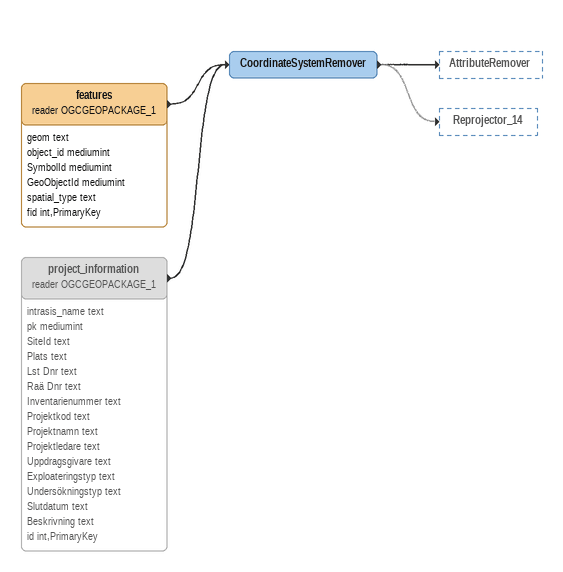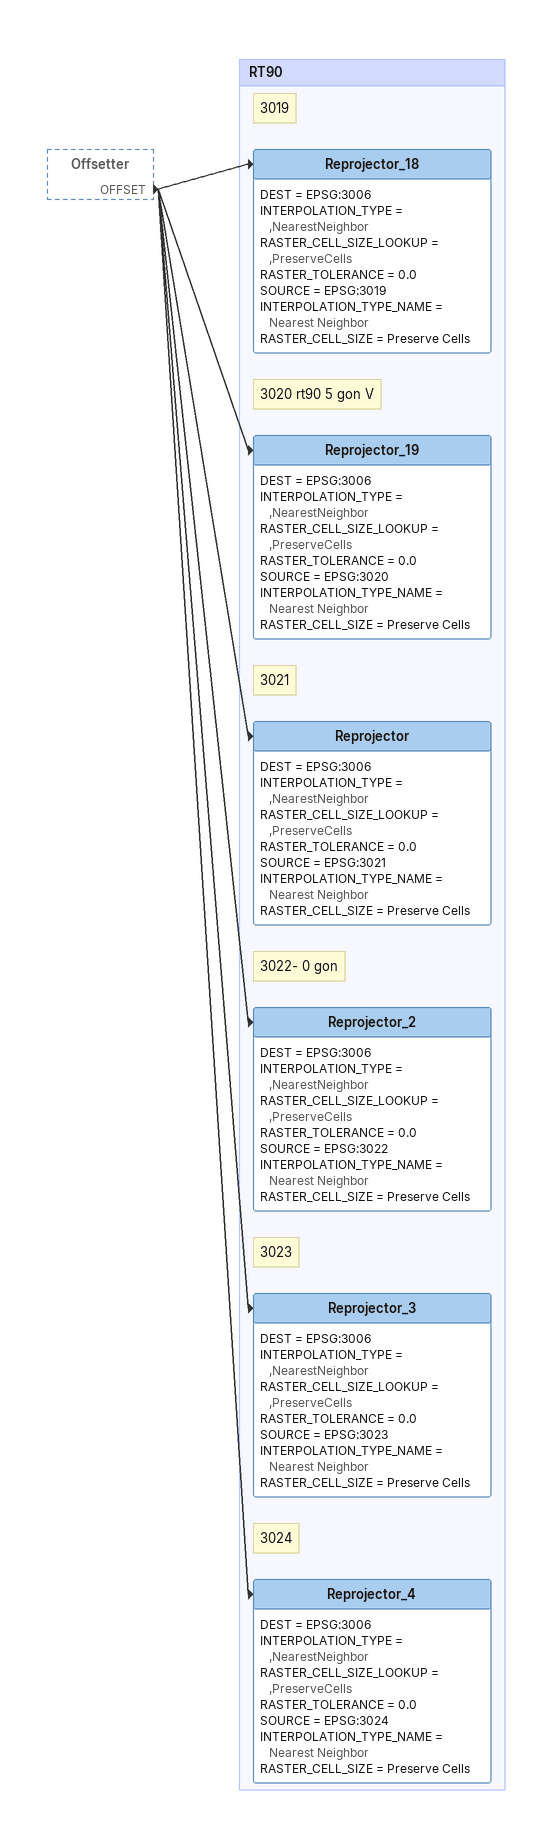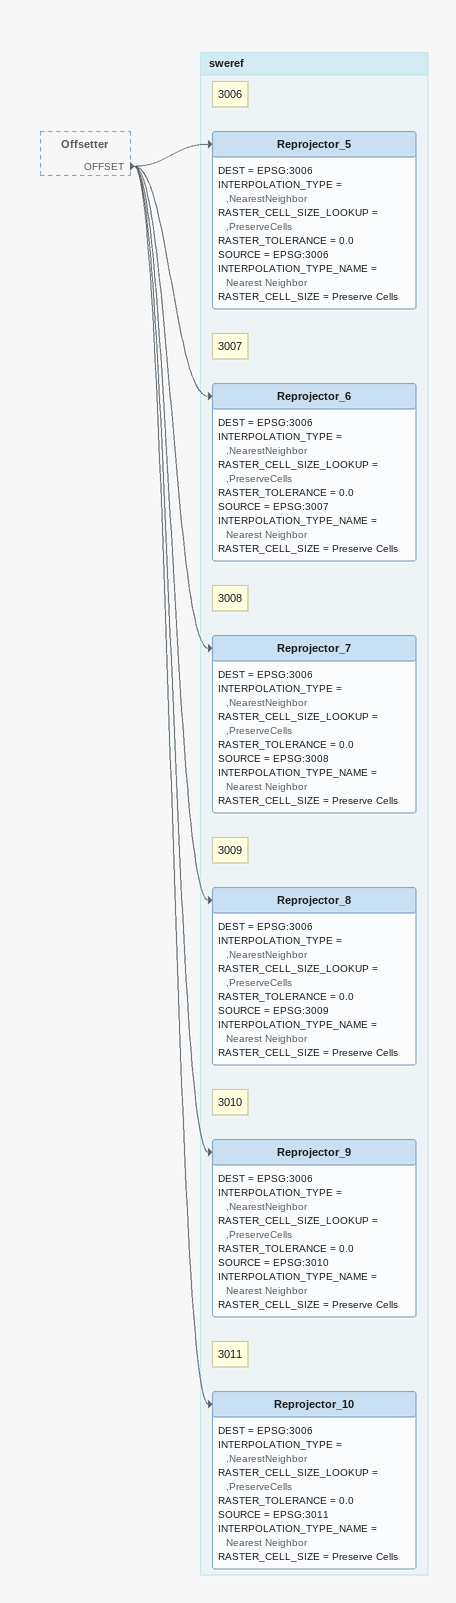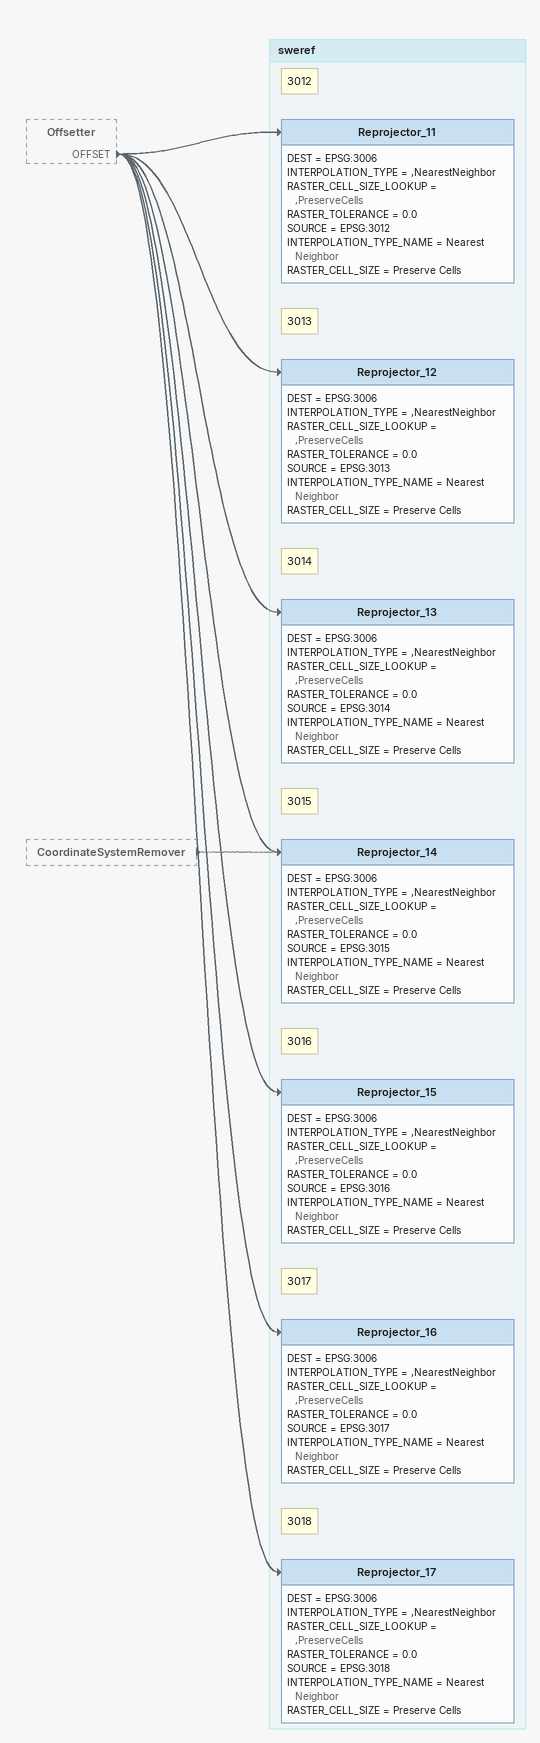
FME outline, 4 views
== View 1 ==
features (reader OGCGEOPACKAGE_1)
    attributes: geom text, object_id mediumint, SymbolId mediumint, GeoObjectId mediumint, spatial_type text, fid int,PrimaryKey
    -> CoordinateSystemRemover
project_information (reader OGCGEOPACKAGE_1) [off]
    attributes: intrasis_name text, pk mediumint, SiteId text, Plats text, Lst Dnr text, Raä Dnr text, Inventarienummer text, Projektkod text, Projektnamn text, Projektledare text, Uppdragsgivare text, Exploateringstyp text, Undersökningstyp text, Slutdatum text, Beskrivning text, id int,PrimaryKey
    -> CoordinateSystemRemover
CoordinateSystemRemover
    -> AttributeRemover
    -> Reprojector_14 [off]

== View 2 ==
Offsetter [outside]
    OFFSET -> Reprojector
    OFFSET -> Reprojector_2
    OFFSET -> Reprojector_3
    OFFSET -> Reprojector_4
    OFFSET -> Reprojector_18
    OFFSET -> Reprojector_19

Bookmark: RT90
Note: 3019
Reprojector_18
    DEST = EPSG:3006
    INTERPOLATION_TYPE = ,NearestNeighbor
    RASTER_CELL_SIZE_LOOKUP = ,PreserveCells
    RASTER_TOLERANCE = 0.0
    SOURCE = EPSG:3019
    INTERPOLATION_TYPE_NAME = Nearest Neighbor
    RASTER_CELL_SIZE = Preserve Cells
Note: 3020 rt90 5 gon V
Reprojector_19
    DEST = EPSG:3006
    INTERPOLATION_TYPE = ,NearestNeighbor
    RASTER_CELL_SIZE_LOOKUP = ,PreserveCells
    RASTER_TOLERANCE = 0.0
    SOURCE = EPSG:3020
    INTERPOLATION_TYPE_NAME = Nearest Neighbor
    RASTER_CELL_SIZE = Preserve Cells
Note: 3021
Reprojector
    DEST = EPSG:3006
    INTERPOLATION_TYPE = ,NearestNeighbor
    RASTER_CELL_SIZE_LOOKUP = ,PreserveCells
    RASTER_TOLERANCE = 0.0
    SOURCE = EPSG:3021
    INTERPOLATION_TYPE_NAME = Nearest Neighbor
    RASTER_CELL_SIZE = Preserve Cells
Note: 3022- 0 gon
Reprojector_2
    DEST = EPSG:3006
    INTERPOLATION_TYPE = ,NearestNeighbor
    RASTER_CELL_SIZE_LOOKUP = ,PreserveCells
    RASTER_TOLERANCE = 0.0
    SOURCE = EPSG:3022
    INTERPOLATION_TYPE_NAME = Nearest Neighbor
    RASTER_CELL_SIZE = Preserve Cells
Note: 3023
Reprojector_3
    DEST = EPSG:3006
    INTERPOLATION_TYPE = ,NearestNeighbor
    RASTER_CELL_SIZE_LOOKUP = ,PreserveCells
    RASTER_TOLERANCE = 0.0
    SOURCE = EPSG:3023
    INTERPOLATION_TYPE_NAME = Nearest Neighbor
    RASTER_CELL_SIZE = Preserve Cells
Note: 3024
Reprojector_4
    DEST = EPSG:3006
    INTERPOLATION_TYPE = ,NearestNeighbor
    RASTER_CELL_SIZE_LOOKUP = ,PreserveCells
    RASTER_TOLERANCE = 0.0
    SOURCE = EPSG:3024
    INTERPOLATION_TYPE_NAME = Nearest Neighbor
    RASTER_CELL_SIZE = Preserve Cells

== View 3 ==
Offsetter [outside]
    OFFSET -> Reprojector_10
    OFFSET -> Reprojector_5
    OFFSET -> Reprojector_6
    OFFSET -> Reprojector_7
    OFFSET -> Reprojector_8
    OFFSET -> Reprojector_9

Bookmark: sweref
Note: 3006
Reprojector_5
    DEST = EPSG:3006
    INTERPOLATION_TYPE = ,NearestNeighbor
    RASTER_CELL_SIZE_LOOKUP = ,PreserveCells
    RASTER_TOLERANCE = 0.0
    SOURCE = EPSG:3006
    INTERPOLATION_TYPE_NAME = Nearest Neighbor
    RASTER_CELL_SIZE = Preserve Cells
Note: 3007
Reprojector_6
    DEST = EPSG:3006
    INTERPOLATION_TYPE = ,NearestNeighbor
    RASTER_CELL_SIZE_LOOKUP = ,PreserveCells
    RASTER_TOLERANCE = 0.0
    SOURCE = EPSG:3007
    INTERPOLATION_TYPE_NAME = Nearest Neighbor
    RASTER_CELL_SIZE = Preserve Cells
Note: 3008
Reprojector_7
    DEST = EPSG:3006
    INTERPOLATION_TYPE = ,NearestNeighbor
    RASTER_CELL_SIZE_LOOKUP = ,PreserveCells
    RASTER_TOLERANCE = 0.0
    SOURCE = EPSG:3008
    INTERPOLATION_TYPE_NAME = Nearest Neighbor
    RASTER_CELL_SIZE = Preserve Cells
Note: 3009
Reprojector_8
    DEST = EPSG:3006
    INTERPOLATION_TYPE = ,NearestNeighbor
    RASTER_CELL_SIZE_LOOKUP = ,PreserveCells
    RASTER_TOLERANCE = 0.0
    SOURCE = EPSG:3009
    INTERPOLATION_TYPE_NAME = Nearest Neighbor
    RASTER_CELL_SIZE = Preserve Cells
Note: 3010
Reprojector_9
    DEST = EPSG:3006
    INTERPOLATION_TYPE = ,NearestNeighbor
    RASTER_CELL_SIZE_LOOKUP = ,PreserveCells
    RASTER_TOLERANCE = 0.0
    SOURCE = EPSG:3010
    INTERPOLATION_TYPE_NAME = Nearest Neighbor
    RASTER_CELL_SIZE = Preserve Cells
Note: 3011
Reprojector_10
    DEST = EPSG:3006
    INTERPOLATION_TYPE = ,NearestNeighbor
    RASTER_CELL_SIZE_LOOKUP = ,PreserveCells
    RASTER_TOLERANCE = 0.0
    SOURCE = EPSG:3011
    INTERPOLATION_TYPE_NAME = Nearest Neighbor
    RASTER_CELL_SIZE = Preserve Cells

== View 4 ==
Offsetter [outside]
    OFFSET -> Reprojector_11
    OFFSET -> Reprojector_12
    OFFSET -> Reprojector_13
    OFFSET -> Reprojector_14
    OFFSET -> Reprojector_15
    OFFSET -> Reprojector_16
    OFFSET -> Reprojector_17
CoordinateSystemRemover [outside]
    -> Reprojector_14 [off]

Bookmark: sweref
Note: 3012
Reprojector_11
    DEST = EPSG:3006
    INTERPOLATION_TYPE = ,NearestNeighbor
    RASTER_CELL_SIZE_LOOKUP = ,PreserveCells
    RASTER_TOLERANCE = 0.0
    SOURCE = EPSG:3012
    INTERPOLATION_TYPE_NAME = Nearest Neighbor
    RASTER_CELL_SIZE = Preserve Cells
Note: 3013
Reprojector_12
    DEST = EPSG:3006
    INTERPOLATION_TYPE = ,NearestNeighbor
    RASTER_CELL_SIZE_LOOKUP = ,PreserveCells
    RASTER_TOLERANCE = 0.0
    SOURCE = EPSG:3013
    INTERPOLATION_TYPE_NAME = Nearest Neighbor
    RASTER_CELL_SIZE = Preserve Cells
Note: 3014
Reprojector_13
    DEST = EPSG:3006
    INTERPOLATION_TYPE = ,NearestNeighbor
    RASTER_CELL_SIZE_LOOKUP = ,PreserveCells
    RASTER_TOLERANCE = 0.0
    SOURCE = EPSG:3014
    INTERPOLATION_TYPE_NAME = Nearest Neighbor
    RASTER_CELL_SIZE = Preserve Cells
Note: 3015
Reprojector_14
    DEST = EPSG:3006
    INTERPOLATION_TYPE = ,NearestNeighbor
    RASTER_CELL_SIZE_LOOKUP = ,PreserveCells
    RASTER_TOLERANCE = 0.0
    SOURCE = EPSG:3015
    INTERPOLATION_TYPE_NAME = Nearest Neighbor
    RASTER_CELL_SIZE = Preserve Cells
Note: 3016
Reprojector_15
    DEST = EPSG:3006
    INTERPOLATION_TYPE = ,NearestNeighbor
    RASTER_CELL_SIZE_LOOKUP = ,PreserveCells
    RASTER_TOLERANCE = 0.0
    SOURCE = EPSG:3016
    INTERPOLATION_TYPE_NAME = Nearest Neighbor
    RASTER_CELL_SIZE = Preserve Cells
Note: 3017
Reprojector_16
    DEST = EPSG:3006
    INTERPOLATION_TYPE = ,NearestNeighbor
    RASTER_CELL_SIZE_LOOKUP = ,PreserveCells
    RASTER_TOLERANCE = 0.0
    SOURCE = EPSG:3017
    INTERPOLATION_TYPE_NAME = Nearest Neighbor
    RASTER_CELL_SIZE = Preserve Cells
Note: 3018
Reprojector_17
    DEST = EPSG:3006
    INTERPOLATION_TYPE = ,NearestNeighbor
    RASTER_CELL_SIZE_LOOKUP = ,PreserveCells
    RASTER_TOLERANCE = 0.0
    SOURCE = EPSG:3018
    INTERPOLATION_TYPE_NAME = Nearest Neighbor
    RASTER_CELL_SIZE = Preserve Cells
